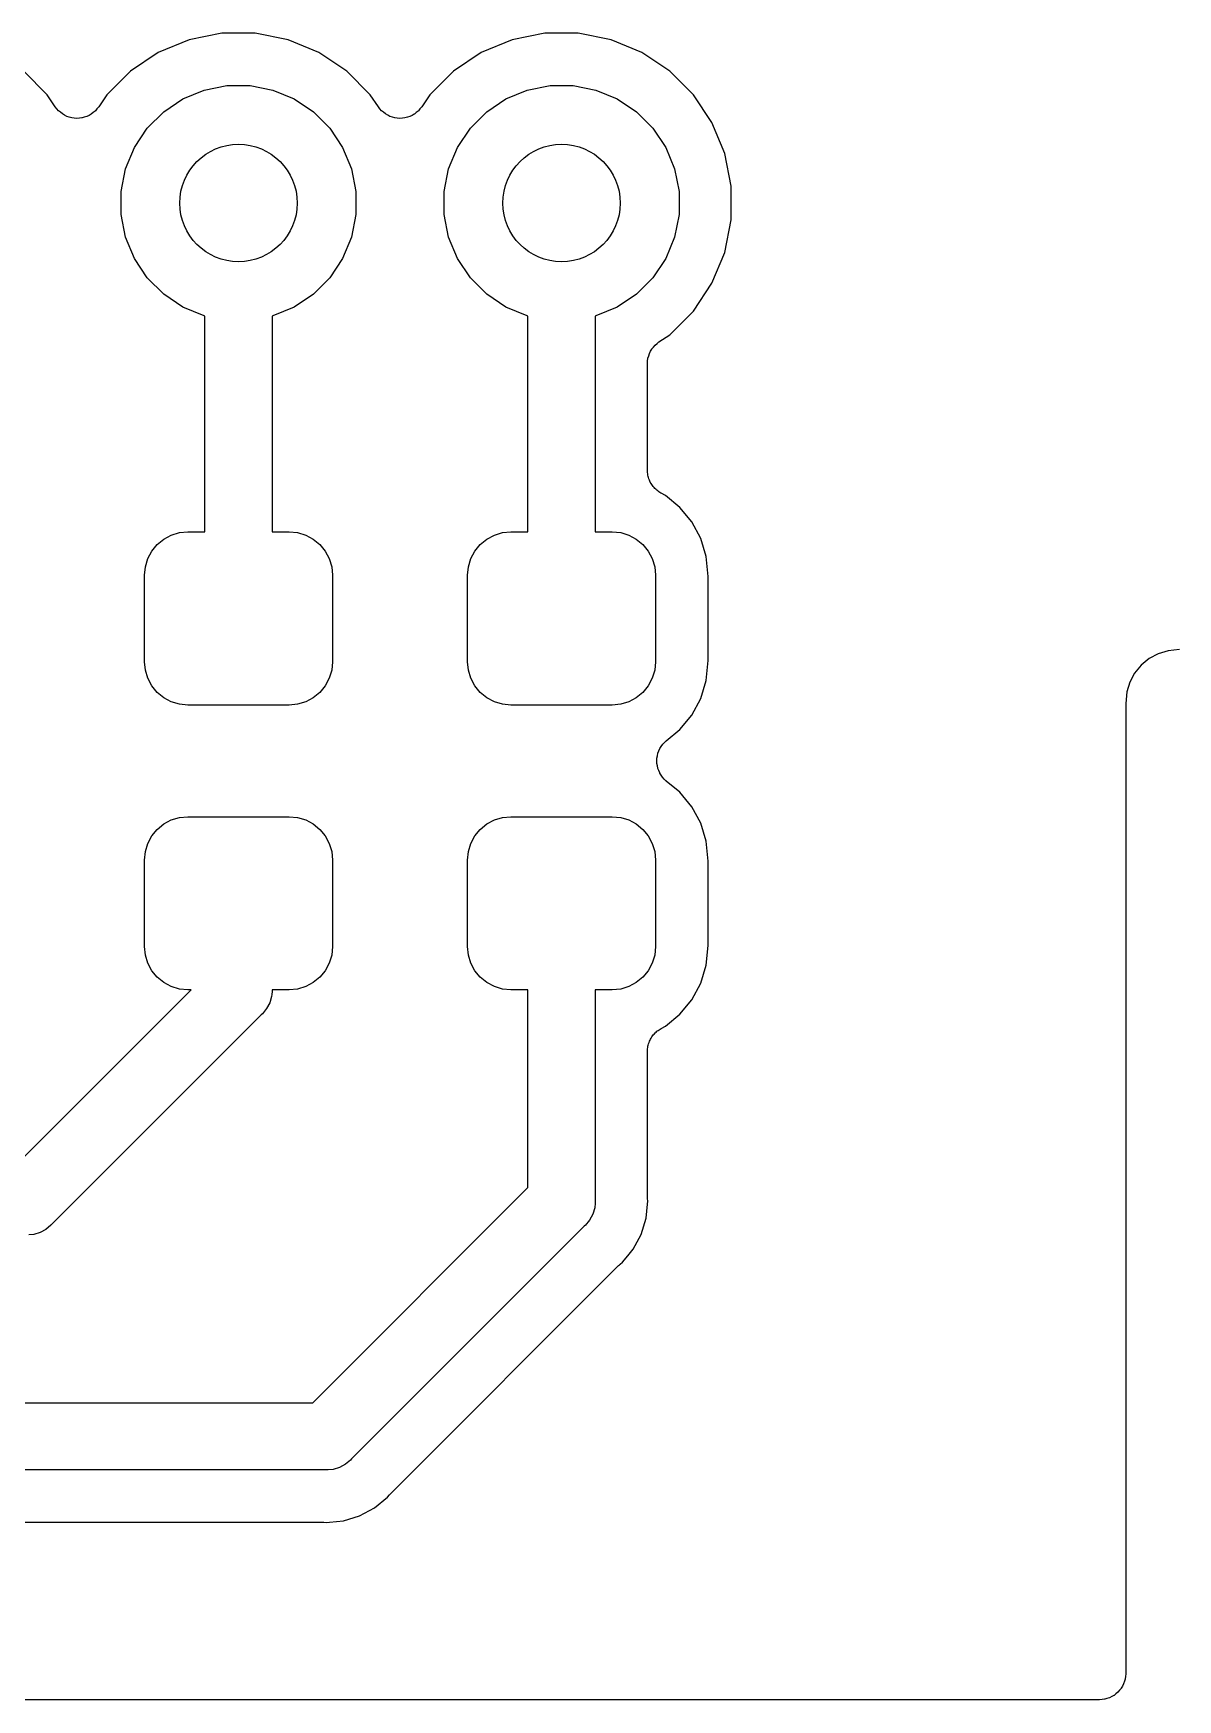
# Model space of a CAD drawing. Extents: x 1.98 to 5.9, y -3.93 to -1.98.
# Drawn here: x 2.5197 to 2.6731, y -3.929 to -3.7056 of the extents above; entities that cross this region are included whole.
import ezdxf

# ---------------------------------------------------------------- set-up
doc = ezdxf.new("R2010")
doc.units = 0
doc.header["$MEASUREMENT"] = 0
doc.layers.add('BLACK', color=7, linetype='CONTINUOUS')

msp = doc.modelspace()

# ---------------------------------------------------------------- linework, layer by layer
at = {"layer": 'BLACK', "linetype": 'CONTINUOUS'}
for p, q in [((2.54061, -3.70647), (2.53647, -3.70819)), ((2.545, -3.7056), (2.54061, -3.70647)), ((2.54948, -3.7056), (2.545, -3.7056)), ((2.55388, -3.70647), (2.54948, -3.7056)), ((2.55802, -3.70819), (2.55388, -3.70647)), ((2.58392, -3.70647), (2.57978, -3.70819)), ((2.58831, -3.7056), (2.58392, -3.70647)), ((2.59279, -3.7056), (2.58831, -3.7056)), ((2.59719, -3.70647), (2.59279, -3.7056)), ((2.60133, -3.70819), (2.59719, -3.70647)), ((2.53647, -3.70819), (2.53274, -3.71068)), ((2.56175, -3.71068), (2.55802, -3.70819)), ((2.57978, -3.70819), (2.57605, -3.71068)), ((2.60505, -3.71068), (2.60133, -3.70819)), ((2.52161, -3.71385), (2.51844, -3.71068)), ((2.53274, -3.71068), (2.52957, -3.71385)), ((2.56491, -3.71385), (2.56175, -3.71068)), ((2.57605, -3.71068), (2.57288, -3.71385)), ((2.60822, -3.71385), (2.60505, -3.71068)), ((2.53978, -3.71439), (2.54265, -3.7132)), ((2.54265, -3.7132), (2.54569, -3.7126)), ((2.54569, -3.7126), (2.5488, -3.7126)), ((2.5488, -3.7126), (2.55184, -3.7132)), ((2.55184, -3.7132), (2.5547, -3.71439)), ((2.58309, -3.71439), (2.58596, -3.7132)), ((2.58596, -3.7132), (2.589, -3.7126)), ((2.589, -3.7126), (2.5921, -3.7126)), ((2.5921, -3.7126), (2.59514, -3.7132)), ((2.59514, -3.7132), (2.59801, -3.71439)), ((2.52268, -3.71545), (2.52161, -3.71385)), ((2.52289, -3.71571), (2.52268, -3.71545)), ((2.5285, -3.71545), (2.52848, -3.71548)), ((2.52957, -3.71385), (2.5285, -3.71545)), ((2.53721, -3.71611), (2.53978, -3.71439)), ((2.5547, -3.71439), (2.55728, -3.71611)), ((2.56599, -3.71545), (2.56491, -3.71385)), ((2.5662, -3.71571), (2.56599, -3.71545)), ((2.57181, -3.71545), (2.57179, -3.71548)), ((2.57288, -3.71385), (2.57181, -3.71545)), ((2.58051, -3.71611), (2.58309, -3.71439)), ((2.59801, -3.71439), (2.60059, -3.71611)), ((2.61071, -3.71757), (2.60822, -3.71385)), ((2.5231, -3.71597), (2.52289, -3.71571)), ((2.52311, -3.71597), (2.5231, -3.71597)), ((2.52311, -3.71598), (2.52311, -3.71597)), ((2.52337, -3.71619), (2.52311, -3.71598)), ((2.52363, -3.7164), (2.52337, -3.71619)), ((2.52363, -3.71641), (2.52363, -3.7164)), ((2.52364, -3.71641), (2.52363, -3.71641)), ((2.52393, -3.71657), (2.52364, -3.71641)), ((2.52423, -3.71673), (2.52393, -3.71657)), ((2.52424, -3.71674), (2.52423, -3.71673)), ((2.52423, -3.71673), (2.52423, -3.71673)), ((2.52456, -3.71684), (2.52424, -3.71674)), ((2.52488, -3.71693), (2.52456, -3.71684)), ((2.52489, -3.71694), (2.52488, -3.71693)), ((2.5249, -3.71694), (2.52489, -3.71694)), ((2.52523, -3.71697), (2.5249, -3.71694)), ((2.52556, -3.71701), (2.52523, -3.71697)), ((2.52557, -3.71701), (2.52556, -3.71701)), ((2.52558, -3.71701), (2.52557, -3.71701)), ((2.52591, -3.71698), (2.52558, -3.71701)), ((2.52624, -3.71695), (2.52591, -3.71698)), ((2.52625, -3.71695), (2.52624, -3.71695)), ((2.52626, -3.71694), (2.52625, -3.71695)), ((2.52657, -3.71685), (2.52626, -3.71694)), ((2.52689, -3.71676), (2.52657, -3.71685)), ((2.5269, -3.71675), (2.52689, -3.71676)), ((2.52691, -3.71675), (2.5269, -3.71675)), ((2.5272, -3.7166), (2.52691, -3.71675)), ((2.5275, -3.71644), (2.5272, -3.7166)), ((2.52751, -3.71644), (2.5275, -3.71644)), ((2.52777, -3.71622), (2.52751, -3.71643)), ((2.52751, -3.71643), (2.52751, -3.71644)), ((2.52803, -3.71602), (2.52777, -3.71622)), ((2.52804, -3.71601), (2.52803, -3.71602)), ((2.52805, -3.716), (2.52804, -3.71601)), ((2.52826, -3.71574), (2.52805, -3.716)), ((2.52847, -3.71549), (2.52826, -3.71574)), ((2.52848, -3.71548), (2.52847, -3.71549)), ((2.52848, -3.71548), (2.52848, -3.71548)), ((2.52848, -3.71548), (2.52848, -3.71548)), ((2.53501, -3.71831), (2.53721, -3.71611)), ((2.55728, -3.71611), (2.55948, -3.71831)), ((2.56641, -3.71597), (2.5662, -3.71571)), ((2.56642, -3.71598), (2.56641, -3.71597)), ((2.56641, -3.71597), (2.56641, -3.71597)), ((2.56668, -3.71619), (2.56642, -3.71598)), ((2.56693, -3.7164), (2.56668, -3.71619)), ((2.56694, -3.71641), (2.56693, -3.7164)), ((2.56695, -3.71641), (2.56694, -3.71641)), ((2.56724, -3.71657), (2.56695, -3.71641)), ((2.56753, -3.71673), (2.56724, -3.71657)), ((2.56754, -3.71673), (2.56753, -3.71673)), ((2.56755, -3.71674), (2.56754, -3.71673)), ((2.56787, -3.71684), (2.56755, -3.71674)), ((2.56818, -3.71693), (2.56787, -3.71684)), ((2.56819, -3.71694), (2.56818, -3.71693)), ((2.5682, -3.71694), (2.56819, -3.71694)), ((2.56853, -3.71697), (2.5682, -3.71694)), ((2.56886, -3.71701), (2.56853, -3.71697)), ((2.56887, -3.71701), (2.56886, -3.71701)), ((2.56888, -3.71701), (2.56887, -3.71701)), ((2.56922, -3.71698), (2.56888, -3.71701)), ((2.56954, -3.71695), (2.56922, -3.71698)), ((2.56955, -3.71695), (2.56954, -3.71695)), ((2.56956, -3.71694), (2.56955, -3.71695)), ((2.56988, -3.71685), (2.56956, -3.71694)), ((2.5702, -3.71676), (2.56988, -3.71685)), ((2.57021, -3.71675), (2.5702, -3.71676)), ((2.57022, -3.71675), (2.57021, -3.71675)), ((2.57051, -3.7166), (2.57022, -3.71675)), ((2.57081, -3.71644), (2.57051, -3.7166)), ((2.57082, -3.71643), (2.57081, -3.71644)), ((2.57081, -3.71644), (2.57081, -3.71644)), ((2.57108, -3.71622), (2.57082, -3.71643)), ((2.57134, -3.71602), (2.57108, -3.71622)), ((2.57135, -3.71601), (2.57134, -3.71602)), ((2.57157, -3.71574), (2.57135, -3.716)), ((2.57135, -3.716), (2.57135, -3.71601)), ((2.57178, -3.71549), (2.57157, -3.71574)), ((2.57179, -3.71548), (2.57178, -3.71549)), ((2.57179, -3.71548), (2.57179, -3.71548)), ((2.57179, -3.71548), (2.57179, -3.71548)), ((2.57832, -3.71831), (2.58051, -3.71611)), ((2.60059, -3.71611), (2.60278, -3.71831)), ((2.61242, -3.72171), (2.61071, -3.71757)), ((2.53329, -3.72089), (2.53501, -3.71831)), ((2.55948, -3.71831), (2.5612, -3.72089)), ((2.5766, -3.72089), (2.57832, -3.71831)), ((2.60278, -3.71831), (2.60451, -3.72089)), ((2.5321, -3.72375), (2.53329, -3.72089)), ((2.5612, -3.72089), (2.56239, -3.72375)), ((2.57541, -3.72375), (2.5766, -3.72089)), ((2.60451, -3.72089), (2.60569, -3.72375)), ((2.6133, -3.72611), (2.61242, -3.72171)), ((2.5315, -3.7268), (2.5321, -3.72375)), ((2.56239, -3.72375), (2.56299, -3.7268)), ((2.5748, -3.7268), (2.57541, -3.72375)), ((2.60569, -3.72375), (2.6063, -3.7268)), ((2.6133, -3.73059), (2.6133, -3.72611)), ((2.5315, -3.7299), (2.5315, -3.7268)), ((2.56299, -3.7268), (2.56299, -3.7299)), ((2.5748, -3.7299), (2.5748, -3.7268)), ((2.6063, -3.7268), (2.6063, -3.7299)), ((2.5321, -3.73294), (2.5315, -3.7299)), ((2.56299, -3.7299), (2.56239, -3.73294)), ((2.57541, -3.73294), (2.5748, -3.7299)), ((2.6063, -3.7299), (2.60569, -3.73294)), ((2.61242, -3.73498), (2.6133, -3.73059)), ((2.53329, -3.73581), (2.5321, -3.73294)), ((2.56239, -3.73294), (2.5612, -3.73581)), ((2.5766, -3.73581), (2.57541, -3.73294)), ((2.60569, -3.73294), (2.60451, -3.73581)), ((2.61071, -3.73912), (2.61242, -3.73498)), ((2.53501, -3.73839), (2.53329, -3.73581)), ((2.5612, -3.73581), (2.55948, -3.73839)), ((2.57832, -3.73839), (2.5766, -3.73581)), ((2.60451, -3.73581), (2.60278, -3.73839)), ((2.53721, -3.74058), (2.53501, -3.73839)), ((2.55948, -3.73839), (2.55728, -3.74058)), ((2.58051, -3.74058), (2.57832, -3.73839)), ((2.60278, -3.73839), (2.60059, -3.74058)), ((2.60822, -3.74285), (2.61071, -3.73912)), ((2.53978, -3.7423), (2.53721, -3.74058)), ((2.55728, -3.74058), (2.5547, -3.7423)), ((2.58309, -3.7423), (2.58051, -3.74058)), ((2.60059, -3.74058), (2.59801, -3.7423)), ((2.54265, -3.74349), (2.53978, -3.7423)), ((2.54274, -3.74351), (2.54265, -3.74349)), ((2.54274, -3.77244), (2.54274, -3.74351)), ((2.55184, -3.74349), (2.55174, -3.74351)), ((2.55174, -3.74351), (2.55174, -3.77244)), ((2.5547, -3.7423), (2.55184, -3.74349)), ((2.58596, -3.74349), (2.58309, -3.7423)), ((2.58605, -3.74351), (2.58596, -3.74349)), ((2.58605, -3.77244), (2.58605, -3.74351)), ((2.59514, -3.74349), (2.59505, -3.74351)), ((2.59505, -3.74351), (2.59505, -3.77244)), ((2.59801, -3.7423), (2.59514, -3.74349)), ((2.60505, -3.74602), (2.60822, -3.74285)), ((2.60361, -3.74698), (2.60505, -3.74602)), ((2.60213, -3.74916), (2.60223, -3.74886)), ((2.60223, -3.74886), (2.60232, -3.74854)), ((2.60232, -3.74854), (2.60233, -3.74853)), ((2.60233, -3.74851), (2.60249, -3.74823)), ((2.60233, -3.74853), (2.60233, -3.74851)), ((2.60249, -3.74823), (2.60264, -3.74794)), ((2.60264, -3.74794), (2.60266, -3.74793)), ((2.60266, -3.74791), (2.60287, -3.74766)), ((2.60266, -3.74793), (2.60266, -3.74791)), ((2.60287, -3.74766), (2.60308, -3.74741)), ((2.60308, -3.74741), (2.60309, -3.7474)), ((2.60309, -3.7474), (2.6031, -3.74739)), ((2.6031, -3.74739), (2.60335, -3.74719)), ((2.60335, -3.74719), (2.60361, -3.74698)), ((2.60205, -3.74984), (2.60209, -3.74952)), ((2.60205, -3.74988), (2.60205, -3.74984)), ((2.60205, -3.74989), (2.60205, -3.74988)), ((2.60205, -3.74988), (2.60205, -3.74988)), ((2.60205, -3.74988), (2.60205, -3.74988)), ((2.60205, -3.76418), (2.60205, -3.74989)), ((2.60209, -3.74952), (2.60212, -3.7492)), ((2.60212, -3.7492), (2.60213, -3.74918)), ((2.60213, -3.74918), (2.60213, -3.74916)), ((2.60207, -3.76433), (2.60205, -3.76418)), ((2.60206, -3.76449), (2.60207, -3.76433)), ((2.6021, -3.76467), (2.60206, -3.76449)), ((2.60212, -3.76486), (2.6021, -3.76467)), ((2.60216, -3.76501), (2.60212, -3.76486)), ((2.60219, -3.76516), (2.60216, -3.76501)), ((2.60226, -3.76533), (2.60219, -3.76516)), ((2.60232, -3.76551), (2.60226, -3.76533)), ((2.60239, -3.76565), (2.60232, -3.76551)), ((2.60245, -3.76579), (2.60239, -3.76565)), ((2.60255, -3.76595), (2.60245, -3.76579)), ((2.60264, -3.76611), (2.60255, -3.76595)), ((2.60273, -3.76623), (2.60264, -3.76611)), ((2.60282, -3.76636), (2.60273, -3.76623)), ((2.60295, -3.7665), (2.60282, -3.76636)), ((2.60307, -3.76664), (2.60295, -3.7665)), ((2.60319, -3.76674), (2.60307, -3.76664)), ((2.6033, -3.76685), (2.60319, -3.76674)), ((2.60345, -3.76696), (2.6033, -3.76685)), ((2.60359, -3.76708), (2.60345, -3.76696)), ((2.60373, -3.76715), (2.60359, -3.76708)), ((2.60386, -3.76724), (2.60373, -3.76715)), ((2.6039, -3.76726), (2.60386, -3.76724)), ((2.60448, -3.76757), (2.6039, -3.76726)), ((2.60642, -3.76917), (2.60448, -3.76757)), ((2.60802, -3.77111), (2.60642, -3.76917)), ((2.60921, -3.77333), (2.60802, -3.77111)), ((2.53635, -3.77414), (2.53723, -3.77342)), ((2.53723, -3.77342), (2.53823, -3.77288)), ((2.53823, -3.77288), (2.53932, -3.77255)), ((2.53932, -3.77255), (2.54045, -3.77244)), ((2.54045, -3.77244), (2.54274, -3.77244)), ((2.55174, -3.77244), (2.55404, -3.77244)), ((2.55404, -3.77244), (2.55517, -3.77255)), ((2.55517, -3.77255), (2.55626, -3.77288)), ((2.55626, -3.77288), (2.55726, -3.77342)), ((2.55726, -3.77342), (2.55814, -3.77414)), ((2.57965, -3.77414), (2.58053, -3.77342)), ((2.58053, -3.77342), (2.58154, -3.77288)), ((2.58154, -3.77288), (2.58263, -3.77255)), ((2.58263, -3.77255), (2.58376, -3.77244)), ((2.58376, -3.77244), (2.58605, -3.77244)), ((2.59505, -3.77244), (2.59734, -3.77244)), ((2.59734, -3.77244), (2.59848, -3.77255)), ((2.59848, -3.77255), (2.59956, -3.77288)), ((2.59956, -3.77288), (2.60057, -3.77342)), ((2.60057, -3.77342), (2.60145, -3.77414)), ((2.60994, -3.77574), (2.60921, -3.77333)), ((2.53509, -3.77603), (2.53562, -3.77502)), ((2.53562, -3.77502), (2.53635, -3.77414)), ((2.55814, -3.77414), (2.55886, -3.77502)), ((2.55886, -3.77502), (2.5594, -3.77603)), ((2.57839, -3.77603), (2.57893, -3.77502)), ((2.57893, -3.77502), (2.57965, -3.77414)), ((2.60145, -3.77414), (2.60217, -3.77502)), ((2.60217, -3.77502), (2.60271, -3.77603)), ((2.6102, -3.77842), (2.60994, -3.77574)), ((2.53465, -3.77825), (2.53476, -3.77712)), ((2.53476, -3.77712), (2.53509, -3.77603)), ((2.5594, -3.77603), (2.55973, -3.77712)), ((2.55973, -3.77712), (2.55984, -3.77825)), ((2.57795, -3.77825), (2.57806, -3.77712)), ((2.57806, -3.77712), (2.57839, -3.77603)), ((2.60271, -3.77603), (2.60304, -3.77712)), ((2.60304, -3.77712), (2.60315, -3.77825)), ((2.53465, -3.78986), (2.53465, -3.77825)), ((2.55984, -3.77825), (2.55984, -3.78986)), ((2.57795, -3.78986), (2.57795, -3.77825)), ((2.60315, -3.77825), (2.60315, -3.78986)), ((2.6102, -3.78969), (2.6102, -3.77842)), ((2.67054, -3.78878), (2.66932, -3.78943)), ((2.67186, -3.78838), (2.67054, -3.78878)), ((2.6734, -3.78822), (2.67186, -3.78838)), ((2.53476, -3.791), (2.53465, -3.78986)), ((2.53509, -3.79208), (2.53476, -3.791)), ((2.55973, -3.791), (2.5594, -3.79208)), ((2.55984, -3.78986), (2.55973, -3.791)), ((2.57806, -3.791), (2.57795, -3.78986)), ((2.57839, -3.79208), (2.57806, -3.791)), ((2.60304, -3.791), (2.60271, -3.79208)), ((2.60315, -3.78986), (2.60304, -3.791)), ((2.60994, -3.79237), (2.6102, -3.78969)), ((2.66738, -3.79137), (2.66673, -3.79258)), ((2.66825, -3.7903), (2.66738, -3.79137)), ((2.66932, -3.78943), (2.66825, -3.7903)), ((2.53562, -3.79309), (2.53509, -3.79208)), ((2.53635, -3.79397), (2.53562, -3.79309)), ((2.55886, -3.79309), (2.55814, -3.79397)), ((2.5594, -3.79208), (2.55886, -3.79309)), ((2.57893, -3.79309), (2.57839, -3.79208)), ((2.57965, -3.79397), (2.57893, -3.79309)), ((2.60217, -3.79309), (2.60145, -3.79397)), ((2.60271, -3.79208), (2.60217, -3.79309)), ((2.60921, -3.79478), (2.60994, -3.79237)), ((2.66673, -3.79258), (2.66633, -3.7939)), ((2.53723, -3.79469), (2.53635, -3.79397)), ((2.53823, -3.79523), (2.53723, -3.79469)), ((2.53932, -3.79556), (2.53823, -3.79523)), ((2.54045, -3.79567), (2.53932, -3.79556)), ((2.55404, -3.79567), (2.54045, -3.79567)), ((2.55517, -3.79556), (2.55404, -3.79567)), ((2.55626, -3.79523), (2.55517, -3.79556)), ((2.55726, -3.79469), (2.55626, -3.79523)), ((2.55814, -3.79397), (2.55726, -3.79469)), ((2.58053, -3.79469), (2.57965, -3.79397)), ((2.58154, -3.79523), (2.58053, -3.79469)), ((2.58263, -3.79556), (2.58154, -3.79523)), ((2.58376, -3.79567), (2.58263, -3.79556)), ((2.59734, -3.79567), (2.58376, -3.79567)), ((2.59848, -3.79556), (2.59734, -3.79567)), ((2.59956, -3.79523), (2.59848, -3.79556)), ((2.60057, -3.79469), (2.59956, -3.79523)), ((2.60145, -3.79397), (2.60057, -3.79469)), ((2.60802, -3.797), (2.60921, -3.79478)), ((2.66633, -3.7939), (2.66618, -3.79545)), ((2.66618, -3.79545), (2.66618, -3.92552)), ((2.60642, -3.79894), (2.60802, -3.797)), ((2.60459, -3.80044), (2.60642, -3.79894)), ((2.60333, -3.80277), (2.6034, -3.80245)), ((2.6034, -3.80245), (2.60347, -3.80212)), ((2.60347, -3.8021), (2.6036, -3.8018)), ((2.60347, -3.80211), (2.60347, -3.8021)), ((2.60347, -3.80212), (2.60347, -3.80211)), ((2.6036, -3.8018), (2.60373, -3.80149)), ((2.60373, -3.80149), (2.60374, -3.80148)), ((2.60373, -3.80149), (2.60373, -3.80149)), ((2.60374, -3.80148), (2.60392, -3.8012)), ((2.60392, -3.8012), (2.60411, -3.80093)), ((2.60411, -3.80093), (2.60412, -3.80092)), ((2.60412, -3.80091), (2.60436, -3.80068)), ((2.60412, -3.80092), (2.60412, -3.80091)), ((2.60436, -3.80068), (2.60459, -3.80044)), ((2.60333, -3.80278), (2.60333, -3.80277)), ((2.60333, -3.80279), (2.60333, -3.80278)), ((2.60333, -3.80312), (2.60333, -3.80279)), ((2.60333, -3.80346), (2.60333, -3.80312)), ((2.60333, -3.80347), (2.60333, -3.80346)), ((2.60333, -3.80348), (2.60333, -3.80347)), ((2.60339, -3.8038), (2.60333, -3.80348)), ((2.60345, -3.80413), (2.60339, -3.8038)), ((2.60346, -3.80414), (2.60345, -3.80413)), ((2.60346, -3.80415), (2.60346, -3.80414)), ((2.60358, -3.80445), (2.60346, -3.80415)), ((2.60371, -3.80476), (2.60358, -3.80445)), ((2.60371, -3.80477), (2.60371, -3.80476)), ((2.60372, -3.80478), (2.60371, -3.80477)), ((2.6039, -3.80506), (2.60372, -3.80478)), ((2.60408, -3.80533), (2.6039, -3.80506)), ((2.60409, -3.80534), (2.60408, -3.80533)), ((2.60409, -3.80535), (2.60409, -3.80534)), ((2.60432, -3.80559), (2.60409, -3.80535)), ((2.60455, -3.80582), (2.60432, -3.80559)), ((2.60457, -3.80584), (2.60455, -3.80582)), ((2.60459, -3.80586), (2.60457, -3.80584)), ((2.60457, -3.80584), (2.60457, -3.80584)), ((2.60457, -3.80584), (2.60457, -3.80584)), ((2.60642, -3.80736), (2.60459, -3.80586)), ((2.60802, -3.8093), (2.60642, -3.80736)), ((2.60921, -3.81152), (2.60802, -3.8093)), ((2.53723, -3.81161), (2.53823, -3.81107)), ((2.53823, -3.81107), (2.53932, -3.81074)), ((2.53932, -3.81074), (2.54045, -3.81063)), ((2.54045, -3.81063), (2.55404, -3.81063)), ((2.55404, -3.81063), (2.55517, -3.81074)), ((2.55517, -3.81074), (2.55626, -3.81107)), ((2.55626, -3.81107), (2.55726, -3.81161)), ((2.58053, -3.81161), (2.58154, -3.81107)), ((2.58154, -3.81107), (2.58263, -3.81074)), ((2.58263, -3.81074), (2.58376, -3.81063)), ((2.58376, -3.81063), (2.59734, -3.81063)), ((2.59734, -3.81063), (2.59848, -3.81074)), ((2.59848, -3.81074), (2.59956, -3.81107)), ((2.59956, -3.81107), (2.60057, -3.81161)), ((2.60994, -3.81393), (2.60921, -3.81152)), ((2.53509, -3.81421), (2.53562, -3.81321)), ((2.53562, -3.81321), (2.53635, -3.81233)), ((2.53635, -3.81233), (2.53723, -3.81161)), ((2.55726, -3.81161), (2.55814, -3.81233)), ((2.55814, -3.81233), (2.55886, -3.81321)), ((2.55886, -3.81321), (2.5594, -3.81421)), ((2.57839, -3.81421), (2.57893, -3.81321)), ((2.57893, -3.81321), (2.57965, -3.81233)), ((2.57965, -3.81233), (2.58053, -3.81161)), ((2.60057, -3.81161), (2.60145, -3.81233)), ((2.60145, -3.81233), (2.60217, -3.81321)), ((2.60217, -3.81321), (2.60271, -3.81421)), ((2.53465, -3.81644), (2.53476, -3.8153)), ((2.53476, -3.8153), (2.53509, -3.81421)), ((2.5594, -3.81421), (2.55973, -3.8153)), ((2.55973, -3.8153), (2.55984, -3.81644)), ((2.57795, -3.81644), (2.57806, -3.8153)), ((2.57806, -3.8153), (2.57839, -3.81421)), ((2.60271, -3.81421), (2.60304, -3.8153)), ((2.60304, -3.8153), (2.60315, -3.81644)), ((2.6102, -3.81661), (2.60994, -3.81393)), ((2.53465, -3.82805), (2.53465, -3.81644)), ((2.55984, -3.81644), (2.55984, -3.82805)), ((2.57795, -3.82805), (2.57795, -3.81644)), ((2.60315, -3.81644), (2.60315, -3.82805)), ((2.6102, -3.82788), (2.6102, -3.81661)), ((2.53476, -3.82918), (2.53465, -3.82805)), ((2.53509, -3.83027), (2.53476, -3.82918)), ((2.55973, -3.82918), (2.5594, -3.83027)), ((2.55984, -3.82805), (2.55973, -3.82918)), ((2.57806, -3.82918), (2.57795, -3.82805)), ((2.57839, -3.83027), (2.57806, -3.82918)), ((2.60304, -3.82918), (2.60271, -3.83027)), ((2.60315, -3.82805), (2.60304, -3.82918)), ((2.60994, -3.83056), (2.6102, -3.82788)), ((2.53562, -3.83128), (2.53509, -3.83027)), ((2.53635, -3.83216), (2.53562, -3.83128)), ((2.55886, -3.83128), (2.55814, -3.83216)), ((2.5594, -3.83027), (2.55886, -3.83128)), ((2.57893, -3.83128), (2.57839, -3.83027)), ((2.57965, -3.83216), (2.57893, -3.83128)), ((2.60217, -3.83128), (2.60145, -3.83216)), ((2.60271, -3.83027), (2.60217, -3.83128)), ((2.60921, -3.83297), (2.60994, -3.83056)), ((2.51703, -3.8577), (2.54088, -3.83386)), ((2.53723, -3.83288), (2.53635, -3.83216)), ((2.53823, -3.83342), (2.53723, -3.83288)), ((2.53932, -3.83375), (2.53823, -3.83342)), ((2.54045, -3.83386), (2.53932, -3.83375)), ((2.54088, -3.83386), (2.54045, -3.83386)), ((2.55177, -3.83386), (2.55174, -3.83408)), ((2.55404, -3.83386), (2.55177, -3.83386)), ((2.55517, -3.83375), (2.55404, -3.83386)), ((2.55626, -3.83342), (2.55517, -3.83375)), ((2.55726, -3.83288), (2.55626, -3.83342)), ((2.55814, -3.83216), (2.55726, -3.83288)), ((2.58053, -3.83288), (2.57965, -3.83216)), ((2.58154, -3.83342), (2.58053, -3.83288)), ((2.58263, -3.83375), (2.58154, -3.83342)), ((2.58376, -3.83386), (2.58263, -3.83375)), ((2.58605, -3.83386), (2.58376, -3.83386)), ((2.58605, -3.86034), (2.58605, -3.83386)), ((2.59734, -3.83386), (2.59505, -3.83386)), ((2.59505, -3.83386), (2.59505, -3.86198)), ((2.59848, -3.83375), (2.59734, -3.83386)), ((2.59956, -3.83342), (2.59848, -3.83375)), ((2.60057, -3.83288), (2.59956, -3.83342)), ((2.60145, -3.83216), (2.60057, -3.83288)), ((2.60802, -3.83519), (2.60921, -3.83297)), ((2.55142, -3.83559), (2.551, -3.83637)), ((2.55168, -3.83474), (2.55142, -3.83559)), ((2.55171, -3.83447), (2.55168, -3.83474)), ((2.55174, -3.83408), (2.55171, -3.83447)), ((2.55174, -3.83408), (2.55174, -3.83408)), ((2.60642, -3.83713), (2.60802, -3.83519)), ((2.55027, -3.8372), (2.52224, -3.86523)), ((2.55044, -3.83706), (2.55027, -3.8372)), ((2.55058, -3.83688), (2.55044, -3.83706)), ((2.551, -3.83637), (2.55058, -3.83688)), ((2.55058, -3.83688), (2.55058, -3.83688)), ((2.60448, -3.83873), (2.60642, -3.83713)), ((2.60241, -3.84061), (2.60247, -3.84046)), ((2.60247, -3.84046), (2.60257, -3.84031)), ((2.60257, -3.84031), (2.60266, -3.84014)), ((2.60266, -3.84014), (2.60276, -3.84003)), ((2.60276, -3.84003), (2.60285, -3.8399)), ((2.60285, -3.8399), (2.60298, -3.83977)), ((2.60298, -3.83977), (2.6031, -3.83962)), ((2.6031, -3.83962), (2.60322, -3.83952)), ((2.60322, -3.83952), (2.60333, -3.83941)), ((2.60333, -3.83941), (2.60349, -3.83931)), ((2.60349, -3.83931), (2.60363, -3.83919)), ((2.60363, -3.83919), (2.60377, -3.83912)), ((2.60377, -3.83912), (2.6039, -3.83904)), ((2.6039, -3.83904), (2.60448, -3.83873)), ((2.60205, -3.84207), (2.60207, -3.84192)), ((2.60205, -3.84212), (2.60205, -3.84207)), ((2.60205, -3.86147), (2.60205, -3.84212)), ((2.60207, -3.84176), (2.60211, -3.84158)), ((2.60207, -3.84192), (2.60207, -3.84176)), ((2.60211, -3.84158), (2.60213, -3.84139)), ((2.60213, -3.84139), (2.60217, -3.84125)), ((2.60217, -3.84125), (2.60221, -3.84109)), ((2.60221, -3.84109), (2.60228, -3.84092)), ((2.60228, -3.84092), (2.60233, -3.84074)), ((2.60233, -3.84074), (2.60241, -3.84061)), ((2.55719, -3.8892), (2.58605, -3.86034)), ((2.59505, -3.86243), (2.59499, -3.86309)), ((2.59505, -3.86198), (2.59507, -3.8622)), ((2.59507, -3.8622), (2.59505, -3.86243)), ((2.59505, -3.86243), (2.59505, -3.86243)), ((2.60188, -3.86446), (2.60207, -3.8626)), ((2.60207, -3.86161), (2.60205, -3.86147)), ((2.60206, -3.86176), (2.60207, -3.86161)), ((2.60207, -3.86181), (2.60206, -3.86176)), ((2.60211, -3.8622), (2.60207, -3.86181)), ((2.60207, -3.8626), (2.60211, -3.8622)), ((2.60207, -3.8626), (2.60207, -3.8626)), ((2.59413, -3.86493), (2.59389, -3.86523)), ((2.59431, -3.86472), (2.59413, -3.86493)), ((2.59473, -3.86394), (2.59431, -3.86472)), ((2.59499, -3.86309), (2.59473, -3.86394)), ((2.60123, -3.86663), (2.60188, -3.86446)), ((2.51978, -3.86664), (2.51912, -3.8667)), ((2.52063, -3.86638), (2.51978, -3.86664)), ((2.52141, -3.86596), (2.52063, -3.86638)), ((2.52209, -3.8654), (2.52141, -3.86596)), ((2.52224, -3.86523), (2.52209, -3.8654)), ((2.59358, -3.86554), (2.56239, -3.89673)), ((2.59375, -3.8654), (2.59358, -3.86554)), ((2.59389, -3.86523), (2.59375, -3.8654)), ((2.59389, -3.86523), (2.59389, -3.86523)), ((2.60016, -3.86862), (2.60123, -3.86663)), ((2.59872, -3.87038), (2.59943, -3.86951)), ((2.59943, -3.86951), (2.60016, -3.86862)), ((2.59943, -3.86951), (2.59943, -3.86951)), ((2.56771, -3.90131), (2.59816, -3.87086)), ((2.59816, -3.87086), (2.5982, -3.87082)), ((2.5982, -3.87082), (2.59831, -3.87073)), ((2.59831, -3.87073), (2.59842, -3.87063)), ((2.59842, -3.87063), (2.59872, -3.87038)), ((2.36801, -3.8892), (2.55719, -3.8892)), ((2.55883, -3.8982), (2.36636, -3.8982)), ((2.55906, -3.89822), (2.55883, -3.8982)), ((2.55928, -3.8982), (2.55906, -3.89822)), ((2.55994, -3.89814), (2.55928, -3.8982)), ((2.55928, -3.8982), (2.55928, -3.8982)), ((2.56079, -3.89788), (2.55994, -3.89814)), ((2.56157, -3.89746), (2.56079, -3.89788)), ((2.56225, -3.8969), (2.56157, -3.89746)), ((2.56239, -3.89673), (2.56225, -3.8969)), ((2.56548, -3.90331), (2.56723, -3.90187)), ((2.56723, -3.90187), (2.56748, -3.90157)), ((2.56748, -3.90157), (2.56751, -3.90153)), ((2.56751, -3.90153), (2.56761, -3.90143)), ((2.56761, -3.90143), (2.56771, -3.90131)), ((2.36688, -3.9052), (2.55832, -3.9052)), ((2.55832, -3.9052), (2.55837, -3.9052)), ((2.55837, -3.9052), (2.55851, -3.90522)), ((2.55851, -3.90522), (2.55866, -3.90522)), ((2.55866, -3.90522), (2.55906, -3.90526)), ((2.55906, -3.90526), (2.55945, -3.90522)), ((2.55945, -3.90522), (2.56131, -3.90503)), ((2.55945, -3.90522), (2.55945, -3.90522)), ((2.56131, -3.90503), (2.56348, -3.90438)), ((2.56348, -3.90438), (2.56548, -3.90331)), ((2.66557, -3.9275), (2.66535, -3.92776)), ((2.66558, -3.92748), (2.66557, -3.92749)), ((2.66557, -3.92749), (2.66557, -3.9275)), ((2.66574, -3.92719), (2.66558, -3.92748)), ((2.66589, -3.9269), (2.66574, -3.92719)), ((2.6659, -3.92689), (2.66589, -3.9269)), ((2.666, -3.92656), (2.6659, -3.92688)), ((2.6659, -3.92688), (2.6659, -3.92689)), ((2.6661, -3.92625), (2.666, -3.92656)), ((2.66611, -3.92623), (2.6661, -3.92624)), ((2.6661, -3.92624), (2.6661, -3.92625)), ((2.66614, -3.9259), (2.66611, -3.92623)), ((2.66618, -3.92557), (2.66614, -3.9259)), ((2.66618, -3.92552), (2.66618, -3.92555)), ((2.66618, -3.92555), (2.66618, -3.92555)), ((2.66618, -3.92555), (2.66618, -3.92555)), ((2.66618, -3.92555), (2.66618, -3.92557)), ((2.66268, -3.92902), (1.97999, -3.92902)), ((2.66301, -3.92899), (2.66268, -3.92902)), ((2.66333, -3.92896), (2.66301, -3.92899)), ((2.66335, -3.92896), (2.66333, -3.92896)), ((2.66336, -3.92896), (2.66335, -3.92896)), ((2.66367, -3.92886), (2.66336, -3.92896)), ((2.66399, -3.92877), (2.66367, -3.92886)), ((2.664, -3.92876), (2.66399, -3.92877)), ((2.66401, -3.92876), (2.664, -3.92876)), ((2.6643, -3.9286), (2.66401, -3.92876)), ((2.66459, -3.92845), (2.6643, -3.9286)), ((2.6646, -3.92844), (2.66459, -3.92845)), ((2.66461, -3.92844), (2.6646, -3.92844)), ((2.66487, -3.92823), (2.66461, -3.92844)), ((2.66513, -3.92802), (2.66487, -3.92823)), ((2.66514, -3.92801), (2.66513, -3.92801)), ((2.66513, -3.92801), (2.66513, -3.92802)), ((2.66535, -3.92776), (2.66514, -3.92801))]:
    msp.add_line(p, q, dxfattribs=at)
at = {"layer": 'BLACK'}
for centre in [(2.54724, -3.72835), (2.59055, -3.72835)]:
    msp.add_circle(centre, 0.00787, dxfattribs=at)

doc.saveas('drawing.dxf')
